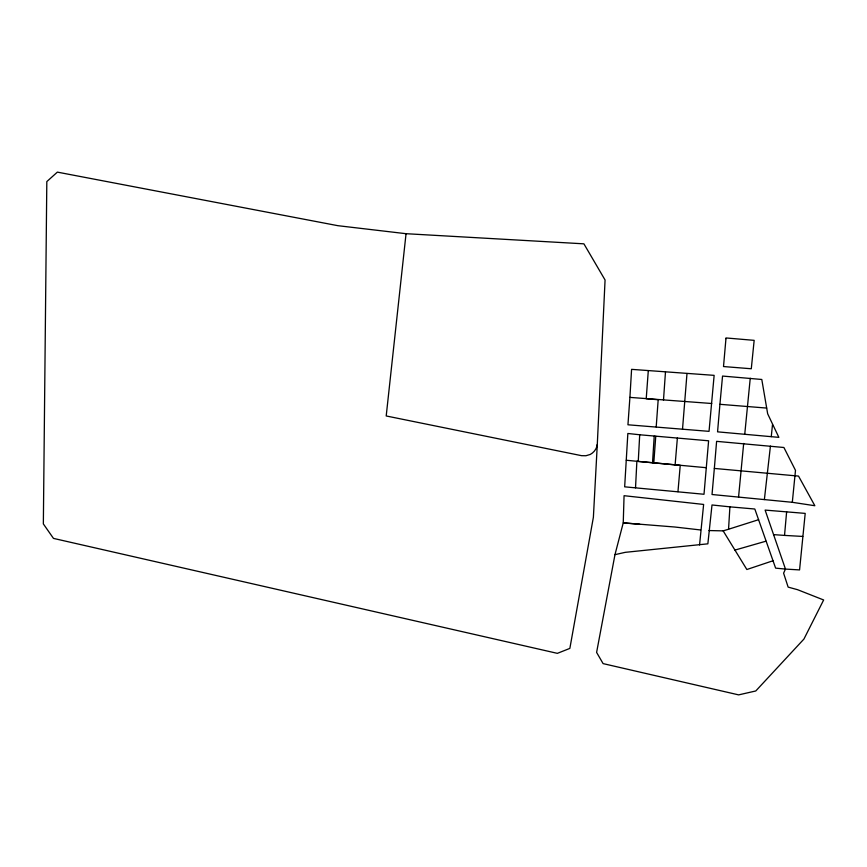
<?xml version="1.0" encoding="UTF-8"?>
<svg xmlns="http://www.w3.org/2000/svg" width="867" height="867" viewBox="0 0 867 867"><rect width="100%" height="100%" fill="white"/><g stroke="black" fill="none" stroke-linecap="round" stroke-linejoin="round"><path stroke-width="1.3" d="M597.287 444.587L605.068 279.998L583.903 243.833L406.049 233.7L337.783 225.669L57.363 172.121L46.818 181.582L43.35 523.917L53.472 538.396L557.362 653.35L569.857 648.397L593.386 517.252L597.287 444.587A16.18 14.36 15.1 0 1 590.264 454.449L585.919 455.739L581.562 455.674L386.205 415.965L406.049 233.7M635.522 487.828L636.877 461.277L706.291 467.703M677.961 491.708L680.237 465.33L638.253 461.417L639.705 434.768L627.849 433.478L624.663 486.831L704.004 494.266L708.61 440.794L639.705 434.768M629.908 397.389L631.588 369.353L714.137 375.357L709.043 431.354L627.946 424.787L629.908 397.389L711.742 403.502M708.968 530.55L723.165 530.875L728.551 529.238L729.906 506.848L712.002 504.973L707.862 543.826L625.28 552.333L614.974 554.652L596.604 652.418L603.107 663.613L738.641 694.879L755.786 690.966L803.926 639.066L823.65 599.975L797.586 589.701L788.136 587.111L783.595 573.174L785.469 569.088L765.117 510.089L805.205 513.394L799.569 569.912L785.469 569.088L775.618 568.134L754.821 509.016L729.906 506.848M663.493 400.088L665.477 371.986M652.526 462.675L654.217 436.079M699.561 544.964L703.625 504.442L624.067 495.696L623.243 522.877L614.974 554.652M656.2 426.922L658.183 399.73L646.218 398.744L648.299 370.632M653.805 462.729L655.755 436.274M686.989 373.525L682.513 429.284M675.122 464.82L677.387 437.922M714.343 468.429L716.608 441.346L783.909 447.502L795.494 470.369L792.308 502.307L814.85 505.732L798.529 476.091L714.343 468.429L712.024 494.515L792.308 502.307M719.924 404.304L717.562 431.842L778.859 437.358L767.663 413.787L761.79 379.475L722.547 376.061L719.924 404.304L766.677 408.075M773.624 534.625L784.527 535.405L786.629 511.801M738.543 497.257L743.68 443.449M744.753 434.204L750.248 378.25M771.262 436.654L772.497 424.635M770.427 446.104L764.38 499.555M772.941 560.776L746.855 569.511L723.165 530.875M728.551 529.238L758.582 519.701M734.902 550.101L765.94 541.192M784.527 535.405L802.777 536.435M639.781 524.264L623.243 522.877L674.851 527.017L700.558 529.965M626.256 460.247L638.253 461.417M725.95 338.65L723.512 366.546L751.288 368.757L754.16 340.352L725.939 337.946L725.95 338.65"/></g></svg>
